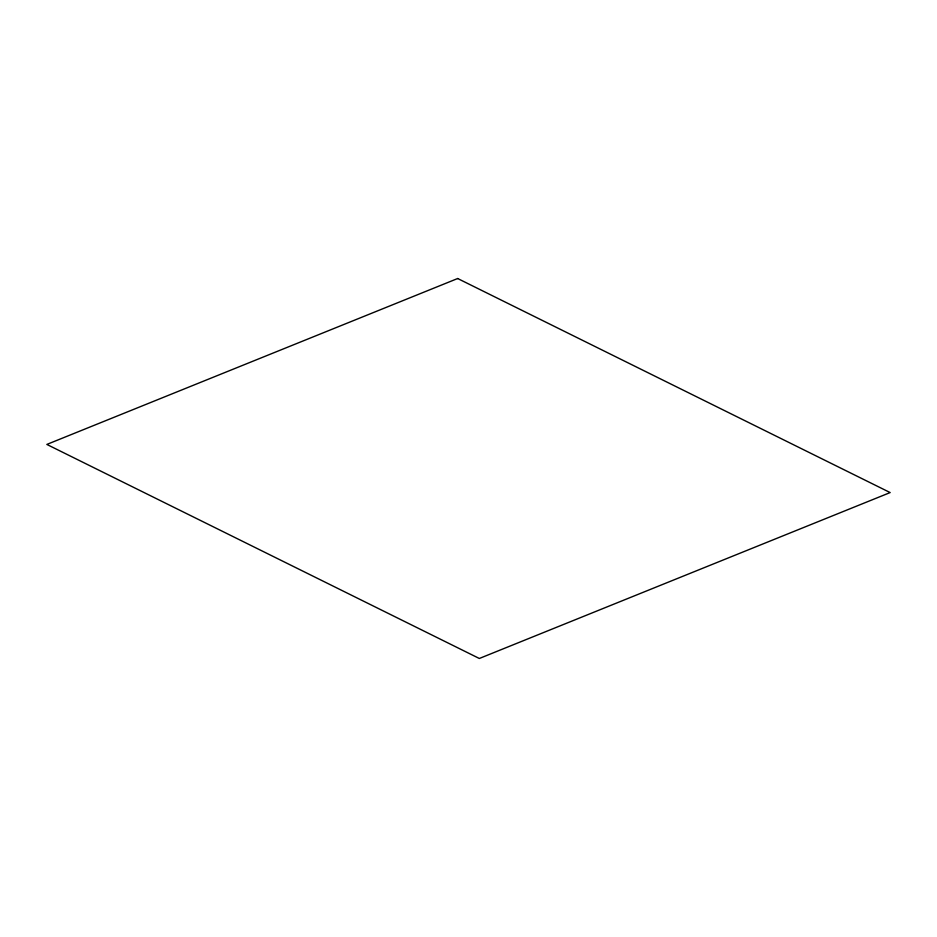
<?xml version="1.0" encoding="UTF-8"?>
<svg xmlns="http://www.w3.org/2000/svg" width="937" height="937" viewBox="0 0 937 937"><rect width="100%" height="100%" fill="white"/><g stroke="black" fill="none" stroke-linecap="round" stroke-linejoin="round"><path stroke-width="1.41" d="M457.666 278.523L46.85 444.431L479.334 658.477L890.15 492.569L457.666 278.523"/></g></svg>
